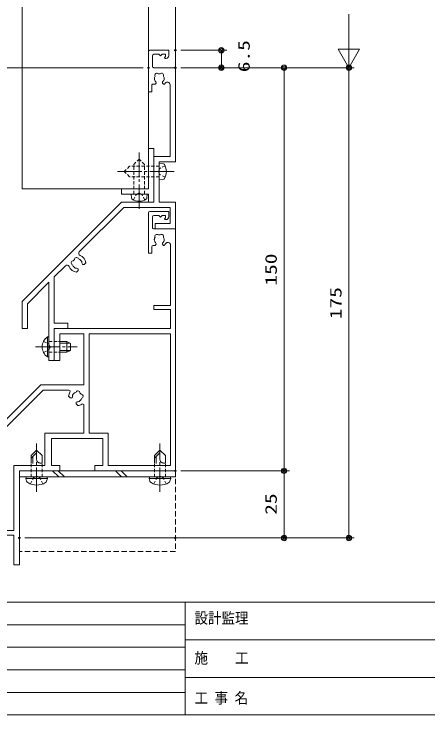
# Model space of a CAD drawing. Units: millimetres on the paper. Extents: x -395 to 395, y -281 to 281.
# Drawn here: x -267.5 to -113.6, y -281 to -20.1 of the extents above; entities that cross this region are included whole.
import ezdxf
from ezdxf.enums import TextEntityAlignment as Align

# ---------------------------------------------------------------- set-up
doc = ezdxf.new("R2010")
doc.units = ezdxf.units.MM
doc.header["$PDMODE"] = 32
doc.header["$PDSIZE"] = 0.5
for name, pattern in [('CHAIN2', [12, 9, -1, 1, -1]), ('DASHED1', [1.8, 1.2, -0.6]), ('DASHED2', [3, 2, -1])]:
    doc.linetypes.add(name, pattern=pattern)
for name, color, linetype, lineweight in [('0-0__0-6_TITLE_WAKU', 7, 'Continuous', 9), ('0-2_USERZ', 3, 'Continuous', 9), ('0-3_F-1', 7, 'Continuous', 9), ('0-4__0-0_', 6, 'Continuous', 9), ('0-5_0', 7, 'Continuous', 9), ('0-7_KATAZAI', 7, 'Continuous', 9), ('0-8__0-A_1-2', 3, 'Continuous', 9), ('0-9_YSS_ZEN', 6, 'Continuous', 9), ('0-E_PARTS3', 134, 'Continuous', 9), ('0-F_SYMBOLS2', 3, 'Continuous', 9), ('1-0_PARTS2', 3, 'DASHED2', 9)]:
    doc.layers.add(name, color=color, linetype=linetype, lineweight=lineweight)
doc.layers.add('0-6_Defpoints', color=7, linetype='Continuous')
doc.styles.add('ＭＳ ゴシック', font='')
doc.styles.get('ＭＳ ゴシック').set_extended_font_data('MS Gothic')

# ---------------------------------------------------------------- blocks, each defined once
blk = doc.blocks.new('図枠')
at = {"layer": '0-0__0-6_TITLE_WAKU'}
for p, q in [((534.869, 42), (0, 42)), ((191.489, 42), (191.489, 0)), ((191.489, 33.6), (0, 33.6)), ((460.59, 28), (191.489, 28)), ((191.489, 25.2), (0, 25.2)), ((191.489, 16.8), (0, 16.8)), ((460.59, 14), (191.489, 14)), ((191.489, 8.4), (0, 8.4))]:
    blk.add_line(p, q, dxfattribs=at)
at = {"layer": '0-3_F-1'}
blk.add_lwpolyline([(790.6, 0), (0, 0), (0, 562), (790.6, 562)], close=True, dxfattribs=at)
at = {"layer": '0-0__0-6_TITLE_WAKU', "style": 'ＭＳ ゴシック', "width": 0.9}
for s, p in [('設計監理', (194.946, 32.809)), ('施\u3000\u3000工', (194.946, 17.948)), ('工', (194.946, 3.055)), ('事', (202.392, 3.055)), ('名', (209.839, 3.055))]:
    blk.add_text(s, height=4.091, dxfattribs=at).set_placement(p, align=Align.BOTTOM_LEFT)
blk = doc.blocks.new('DOT1')
at = {"layer": '0-5_0'}
blk.add_line((0, 0), (-1, 0), dxfattribs=at)
for radius in [0.5, 0.325]:
    blk.add_circle((0, 0), radius, dxfattribs=at)
blk = doc.blocks.new('WAKU-D1')
at = {"layer": '0-7_KATAZAI'}
for p, q in [((39, -1.8), (39, -32)), ((-4.25, -3.7), (-5, -3.7)), ((-4.069, -3.778), (-3.931, -3.922)), ((-3.5, -3.75), (-3.5, -3.5)), ((-0.5, -8.5), (-4.5, -8.5)), ((39, -32), (75.998, -32)), ((75.998, -34), (65.613, -34)), ((75.998, -48.5), (75.998, -34)), ((114, -98.2), (115, -98.2)), ((115, -98.2), (115, -100))]:
    blk.add_line(p, q, dxfattribs=at)
for points in [[(0, -8), (0, 0), (90.002, 0)], [(90.002, 0), (90.002, -30), (88.002, -30), (88.002, -26.998), (77.998, -26.998), (77.998, -46), (88.002, -46), (88.002, -43), (90.002, -43), (90.002, -58)], [(-4.5, -2.5), (-6.5, -2.5), (-6.5, -9.5)], [(115, -100), (108, -100), (58, -50), (58, -34), (39, -34), (39, -43), (48.997, -43), (48.997, -45), (37, -45), (37, -1.8), (30, -1.8), (30, -8), (28.5, -8), (28.5, -1.8), (5.987, -1.8)], [(88.002, -24.998), (88.002, -1.8), (39, -1.8)], [(-5, -8), (-5, -6.1), (-4.4, -5.5), (-5, -4.9), (-5, -3.7)], [(4.796, -4.386), (4.706, -4.297), (4.313, -4.227)], [(6.1, -4.085), (6.1, -4.45), (5.7, -4.85), (5.561, -4.85), (5.277, -4.732)], [(3.804, -7.789), (3.919, -7.842), (4.313, -7.773)], [(5.277, -7.268), (5.561, -7.15), (5.7, -7.15), (6.1, -7.55), (6.1, -8.3)], [(6.6, -8.8), (9, -8.8), (9, -10), (-6, -10)], [(75.998, -32), (75.998, -24.998), (88.002, -24.998)], [(63.974, -35.467), (64.204, -35.794), (64.205, -35.921)], [(64.3, -36.506), (64.417, -36.79), (64.515, -36.888), (65.081, -36.888), (65.692, -36.277)], [(61.922, -38.204), (61.795, -38.203), (61.468, -37.973)], [(62.278, -39.691), (62.889, -39.08), (62.889, -38.514), (62.791, -38.416), (62.506, -38.299)], [(60, -39.612), (60, -49.172), (87.536, -76.707)], [(112.2, -60), (88.002, -60), (88.002, -48.5), (75.998, -48.5)], [(90.002, -58), (125, -58), (125, -60), (114, -60), (114, -98.2)], [(92.656, -81.828), (109.028, -98.2), (112.2, -98.2), (112.2, -60)], [(91.642, -74.308), (92.253, -74.919), (92.253, -75.485), (92.155, -75.583), (91.87, -75.7)], [(91.286, -75.795), (91.159, -75.796), (90.832, -76.026)], [(93.338, -78.532), (93.568, -78.205), (93.569, -78.078)], [(93.664, -77.493), (93.781, -77.209), (93.879, -77.111), (94.445, -77.111), (95.056, -77.722)]]:
    blk.add_lwpolyline(points, dxfattribs=at)
for centre, radius, start, end in [((-4.5, -3.5), 1, 360, 90), ((5.987, -2.8), 1, 89.99997, 241.75769), ((-4.25, -3.95), 0.25, 43.60282, 90), ((-3.75, -3.75), 0.25, 223.60282, 360), ((2.771, -5.14), 0.75, 65.95278, 224.04722), ((4, -6), 1.8, 80, 120.85315), ((4, -6), 1.8, 44.79283, 63.7398), ((4, -6.5), 3.2, 48.9855, 61.75769), ((2.771, -6.86), 0.75, 135.95278, 294.04722), ((4, -6), 1.8, 169.14685, 190.85315), ((4, -6), 1.8, 239.14685, 263.7398), ((4, -6), 1.8, 280, 315.20717), ((-6, -9.5), 0.5, 180, 270), ((-4.5, -8), 0.5, 180, 270), ((-0.5, -8), 0.5, 270, 0), ((6.6, -8.3), 0.5, 180, 270), ((61.023, -36.239), 0.75, 90.95279, 249.04722), ((62.5, -36.499), 1.8, 124.14685, 145.85316), ((62.239, -35.022), 0.75, 20.95279, 179.04722), ((62.5, -36.499), 1.8, 35.00001, 75.85316), ((62.5, -36.499), 1.8, 359.79284, 18.7398), ((65.613, -34.5), 0.5, 90, 212.70191), ((62.5, -36.499), 3.2, 3.98551, 32.70191), ((60.5, -39.612), 0.5, 57.27956, 180), ((62.5, -36.499), 1.8, 194.14685, 235.00001), ((62.5, -36.499), 1.8, 251.26021, 270.20717), ((62.5, -36.499), 3.2, 237.27956, 266.01451), ((91.864, -77.5), 3.2, 93.98549, 160.15066), ((88.102, -76.142), 0.8, 224.99999, 340.15066), ((90.387, -77.76), 0.75, 110.95278, 269.04721), ((91.864, -77.5), 1.8, 124.99999, 165.85315), ((91.864, -77.5), 1.8, 89.79283, 108.73979), ((91.864, -77.5), 3.2, 289.84933, 356.01449), ((91.864, -77.5), 1.8, 341.2602, 0.20716), ((91.864, -77.5), 1.8, 214.14684, 235.85315), ((91.603, -78.977), 0.75, 180.95278, 339.04721), ((91.864, -77.5), 1.8, 284.14684, 324.99999), ((93.222, -81.262), 0.8, 109.84933, 224.99999)]:
    blk.add_arc(centre, radius, start, end, dxfattribs=at)
blk = doc.blocks.new('WAKU-D2')
at = {"layer": '0-5_0'}
for p, q in [((-4.25, -3.7), (-5, -3.7)), ((-4.069, -3.778), (-3.931, -3.922)), ((-3.5, -3.75), (-3.5, -3.5)), ((6.1, -4.45), (6.1, -4.085)), ((-0.5, -8.5), (-4.5, -8.5)), ((87.207, -57), (97, -57)), ((97, -55), (97, -57))]:
    blk.add_line(p, q, dxfattribs=at)
for points in [[(68.535, -35.706), (52, -19.172), (52, -2), (58, -2), (58, -7.5), (60, -7.5), (60, 0), (50, 0), (50, -6), (35, -6), (35, 0), (0, 0), (0, -8)], [(-4.5, -2.5), (-6.5, -2.5), (-6.5, -9.5)], [(6.322, -2), (33, -2), (33, -8), (50, -8), (50, -20), (86.854, -56.854)], [(-5, -8), (-5, -6.1), (-4.4, -5.5), (-5, -4.9), (-5, -3.7)], [(4.313, -4.227), (4.706, -4.297), (4.796, -4.386)], [(5.277, -4.732), (5.561, -4.85), (5.7, -4.85), (6.1, -4.45)], [(4.796, -7.614), (4.706, -7.703), (4.313, -7.773)], [(6.1, -8.3), (6.1, -7.55), (5.7, -7.15), (5.561, -7.15), (5.277, -7.268)], [(-6, -10), (9, -10), (9, -8.8), (6.6, -8.8)], [(72.869, -34.699), (73.154, -34.582), (73.252, -34.484), (73.252, -33.918), (72.641, -33.307)], [(71.831, -35.025), (72.158, -34.795), (72.285, -34.794)], [(76.055, -36.721), (75.444, -36.11), (74.878, -36.11), (74.78, -36.208), (74.663, -36.492)], [(74.568, -37.077), (74.567, -37.204), (74.337, -37.531)], [(97, -55), (87.828, -55), (79.828, -47), (108.997, -47), (108.997, -45), (97, -45), (97, -40), (95, -40), (95, -45), (77.828, -45), (73.655, -40.827)]]:
    blk.add_lwpolyline(points, dxfattribs=at)
for centre, radius, start, end in [((-4.5, -3.5), 1, 360, 90), ((6.322, -3), 1, 90, 236.44294), ((-4.25, -3.95), 0.25, 43.60282, 90), ((-3.75, -3.75), 0.25, 223.60282, 360), ((2.771, -5.14), 0.75, 65.95278, 224.04721), ((4, -6), 1.8, 79.99999, 120.85315), ((4, -6), 1.8, 44.79283, 63.73979), ((4, -6.5), 3.2, 48.98549, 56.44294), ((2.771, -6.86), 0.75, 135.95278, 294.04721), ((4, -6), 1.8, 169.14684, 190.85315), ((4, -6), 1.8, 239.14684, 279.99999), ((4, -6), 1.8, 296.2602, 315.20716), ((-6, -9.5), 0.5, 180, 270), ((-4.5, -8), 0.5, 180, 270), ((-0.5, -8), 0.5, 270, 0), ((6.6, -8.3), 0.5, 179.99999, 270), ((72.863, -36.499), 3.2, 93.98549, 160.15066), ((69.101, -35.141), 0.8, 224.99999, 340.15066), ((71.386, -36.759), 0.75, 110.95278, 269.04721), ((72.863, -36.499), 1.8, 124.99999, 165.85315), ((72.863, -36.499), 1.8, 89.79283, 108.73979), ((72.863, -36.499), 1.8, 341.2602, 0.20716), ((72.863, -36.499), 1.8, 214.14684, 235.85315), ((72.602, -37.976), 0.75, 180.95278, 339.04721), ((72.863, -36.499), 1.8, 284.14684, 324.99999), ((72.863, -36.499), 3.2, 289.84933, 356.01449), ((74.221, -40.261), 0.8, 109.84933, 224.99999), ((87.207, -56.5), 0.5, 224.99999, 270)]:
    blk.add_arc(centre, radius, start, end, dxfattribs=at)
blk = doc.blocks.new('ALW1')
at = {"layer": '0-5_0'}
blk.add_line((0, 0), (-1, 0), dxfattribs=at)
blk.add_lwpolyline([(-0.34641, -0.2), (0, 0), (-0.34641, 0.2)], close=True, dxfattribs=at)
blk = doc.blocks.new('AT-SITA')
at = {"layer": '0-4__0-0_', "color": 7}
blk.add_lwpolyline([(-3, -4.997), (-3.5, -5.497), (-3, -5.997)], dxfattribs=at)
at = {"layer": '0-7_KATAZAI'}
blk.add_lwpolyline([(-3, -5.997), (-3, -12), (-5, -12), (-5, -2), (-20, -2), (-20, 0), (0, 0), (0, -2), (-3, -2), (-3, -4.997)], dxfattribs=at)
blk = doc.blocks.new('U45')
at = {"layer": '0-E_PARTS3'}
for p, q in [((-0.5, 4), (-1.553, 3.719)), ((-0.5, 4), (-0.5, -4)), ((-0.5, 4), (0, 3.824)), ((0, 3.824), (0, -3.824)), ((5, 2), (8, 2)), ((5, 1.4), (7.6, 1.4)), ((7, 2), (9, 0)), ((8, 2), (10, 0)), ((8, -2), (10, 0)), ((5, -1.4), (5.2, -1.4)), ((5, -2), (8, -2)), ((5.2, -1.4), (5.2, -2)), ((-0.5, -4), (-1.553, -3.719)), ((-0.5, -4), (0, -3.824))]:
    blk.add_line(p, q, dxfattribs=at)
at = {"layer": '0-E_PARTS3', "linetype": 'CHAIN2'}
blk.add_line((-5.5, 0), (12.5, 0), dxfattribs=at)
at = {"layer": '0-E_PARTS3', "linetype": 'DASHED1'}
for p, q in [((0, 2), (5, 2)), ((0, -2), (5, -2))]:
    blk.add_line(p, q, dxfattribs=at)
for points in [[(-2.579, 2.3), (-0.263, 1.145), (0.346, 0)], [(-2.579, -2.3), (-0.263, -1.145), (0.346, 0)]]:
    blk.add_lwpolyline(points, dxfattribs=at)
at = {"layer": '0-E_PARTS3'}
for centre, radius, start, end in [((3.5, 0), 6.5, 149.41289, 210.58711), ((-1.321, 2.85), 0.9, 104.93766, 149.41289), ((6.532, -1.333), 1.333, 90, 182.86598), ((-1.321, -2.85), 0.9, 210.58711, 255.06234)]:
    blk.add_arc(centre, radius, start, end, dxfattribs=at)
blk = doc.blocks.new('U63')
at = {"layer": '0-E_PARTS3'}
for p, q in [((-0.509, 3.75), (0, 3.75)), ((0, 3.75), (0, -3.75)), ((4, 2), (6.6, 2)), ((4, 1.346), (7.909, 1.346)), ((6.6, 2), (6.6, -2)), ((8, 1.3), (6.6, 2)), ((8, 1.3), (8, -1.3)), ((4, -1.346), (7.909, -1.346)), ((4, -2), (6.6, -2)), ((8, -1.3), (6.6, -2))]:
    blk.add_line(p, q, dxfattribs=at)
at = {"layer": '0-E_PARTS3', "linetype": 'CHAIN2'}
blk.add_line((-5, 0), (10.5, 0), dxfattribs=at)
at = {"layer": '0-E_PARTS3', "linetype": 'DASHED1'}
for p, q in [((0, 2), (4, 2)), ((0, -2), (4, -2))]:
    blk.add_line(p, q, dxfattribs=at)
at = {"layer": '0-E_PARTS3'}
blk.add_lwpolyline([(-0.509, 3.75), (-0.509, -3.75), (0, -3.75)], dxfattribs=at)
at = {"layer": '0-E_PARTS3', "linetype": 'DASHED1'}
for points in [[(-2.009, 2.05), (-0.154, 1.145), (0.455, 0)], [(-2.009, -2.05), (-0.154, -1.145), (0.455, 0)]]:
    blk.add_lwpolyline(points, dxfattribs=at)
at = {"layer": '0-E_PARTS3'}
blk.add_arc((2.027, 0), 4.527, 124.06671, 235.93329, dxfattribs=at)
blk = doc.blocks.new('A$C73D11E19')
at = {"layer": '0-E_PARTS3'}
blk.add_line((0, 3), (1.521, 2.836), dxfattribs=at)
at = {"layer": '0-E_PARTS3', "linetype": 'CHAIN2'}
blk.add_line((5.5, 0), (-15.5, 0), dxfattribs=at)
at = {"layer": '0-E_PARTS3', "linetype": 'DASHED1'}
for p, q in [((-11, 2), (-13, 0)), ((-11, -2), (-13, 0)), ((0, 2), (-11, 2)), ((0, -2), (-11, -2))]:
    blk.add_line(p, q, dxfattribs=at)
at = {"layer": '0-E_PARTS3'}
blk.add_lwpolyline([(0, 3), (0, -3), (1.579, -2.877)], dxfattribs=at)
at = {"layer": '0-E_PARTS3', "linetype": 'DASHED1'}
for points in [[(2.179, 2.101), (0.263, 1.145), (-0.346, 0)], [(2.232, -2.127), (0.263, -1.145), (-0.346, 0)]]:
    blk.add_lwpolyline(points, dxfattribs=at)
at = {"layer": '0-E_PARTS3'}
for centre, radius, start, end in [((1.482, 2.337), 0.5, 24.85349, 85.56298), ((-2.328, -0.069), 5.002, 328.46047, 31.53953), ((1.541, -2.379), 0.5, 274.43702, 322.15918)]:
    blk.add_arc(centre, radius, start, end, dxfattribs=at)

msp = doc.modelspace()

# ---------------------------------------------------------------- linework, layer by layer
at = {"layer": '0-2_USERZ'}
for p, q in [((-207.481, 199.518), (-207.481, -40.133)), ((-205.481, -33.633), (-188.401, -33.633)), ((-190.401, -35.633), (-190.401, -38.133)), ((-219.481, -40.133), (-351.374, -40.133)), ((-205.481, -40.133), (-141.005, -40.133)), ((-205.481, -40.133), (-165.068, -40.133)), ((-205.481, -40.133), (-188.401, -40.133)), ((-167.068, -42.133), (-167.068, -188.135)), ((-143.005, -42.133), (-143.005, -213.133)), ((-205.481, -190.135), (-165.068, -190.135)), ((-205.481, -190.135), (-165.068, -190.135)), ((-167.068, -192.135), (-167.068, -213.133)), ((-263.481, -215.133), (-141.005, -215.133)), ((-205.481, -215.133), (-165.068, -215.133))]:
    msp.add_line(p, q, dxfattribs=at)
at = {"layer": '0-6_Defpoints'}
for p in [(-207.481, -33.633), (-217.481, -40.133), (-207.481, -40.133), (-207.481, -40.133), (-207.481, -40.133), (-190.401, -40.133), (-207.481, -190.135), (-167.068, -190.135), (-265.481, -215.133), (-207.481, -215.133), (-167.068, -215.133), (-143.005, -215.133)]:
    msp.add_point(p, dxfattribs=at)
at = {"layer": '0-8__0-A_1-2'}
msp.add_lwpolyline([(-217.481, 79.542), (-217.481, -85.133), (-264.481, -85.133), (-264.481, 79.542)], dxfattribs=at)
at = {"layer": '0-9_YSS_ZEN'}
msp.add_line((-205.481, -40.133), (-141.005, -40.133), dxfattribs=at)
at = {"layer": '0-F_SYMBOLS2'}
for p, q in [((-253.116, -190.135), (-250.816, -192.435)), ((-250.993, -190.135), (-248.693, -192.435)), ((-229.781, -190.135), (-227.481, -192.435)), ((-227.658, -190.135), (-225.358, -192.435))]:
    msp.add_line(p, q, dxfattribs=at)
msp.add_lwpolyline([(-265.481, -190.135), (-265.481, -192.435), (-207.481, -192.435), (-207.481, -190.135)], close=True, dxfattribs=at)
at = {"layer": '1-0_PARTS2'}
for points in [[(-207.481, -192.435), (-265.481, -192.435), (-265.481, -190.135), (-207.481, -190.135)], [(-207.481, -220.135), (-265.481, -220.135), (-265.481, -190.135), (-207.481, -190.135)]]:
    msp.add_lwpolyline(points, close=True, dxfattribs=at)

# ---------------------------------------------------------------- block references
at = {"layer": '0-2_USERZ'}
for name, p in [('図枠', (-395.322, -281.006)), ('A$C73D11E19', (-213.481, -78.719))]:
    msp.add_blockref(name, p, dxfattribs=at)
at = {"layer": '0-2_USERZ', "xscale": 2, "yscale": 2}
for p, rotation in [((-190.401, -33.633), 90), ((-190.401, -40.133), 270), ((-167.068, -40.133), 90), ((-143.005, -40.133), 90), ((-167.068, -190.135), 270), ((-167.068, -190.135), 90), ((-167.068, -215.133), 270), ((-143.005, -215.133), 270)]:
    msp.add_blockref('DOT1', p, dxfattribs=dict(at, rotation=rotation))
at = {"layer": '0-2_USERZ', "rotation": 270}
msp.add_blockref('AT-SITA', (-215.481, -90.133), dxfattribs=at)
at = {"layer": '0-2_USERZ', "xscale": -1, "rotation": 90}
msp.add_blockref('A$C73D11E19', (-220.978, -87.133), dxfattribs=at)
at = {"layer": '0-7_KATAZAI', "rotation": 270}
for name, p in [('WAKU-D2', (-207.481, -40.133)), ('WAKU-D1', (-207.481, -100.133))]:
    msp.add_blockref(name, p, dxfattribs=at)
at = {"layer": '0-9_YSS_ZEN', "xscale": 20, "yscale": 20, "rotation": 270}
msp.add_blockref('ALW1', (-143.005, -40.133), dxfattribs=at)
at = {"layer": '0-E_PARTS3'}
msp.add_blockref('U63', (-254.481, -144.026), dxfattribs=at)
at = {"layer": '0-E_PARTS3', "rotation": 90}
for p in [(-259.054, -192.435), (-213.212, -192.435)]:
    msp.add_blockref('U45', p, dxfattribs=at)

# ---------------------------------------------------------------- texts
at = {"layer": '0-2_USERZ', "style": 'ＭＳ ゴシック', "width": 1.35}
for s, p in [('6.5', (-178.553, -41.801)), ('150', (-168.485, -121.209)), ('175', (-144.422, -133.708)), ('25', (-168.485, -206.491))]:
    msp.add_text(s, height=4.333, rotation=90, dxfattribs=at).set_placement(p, align=Align.BOTTOM_LEFT)

doc.saveas('drawing.dxf')
